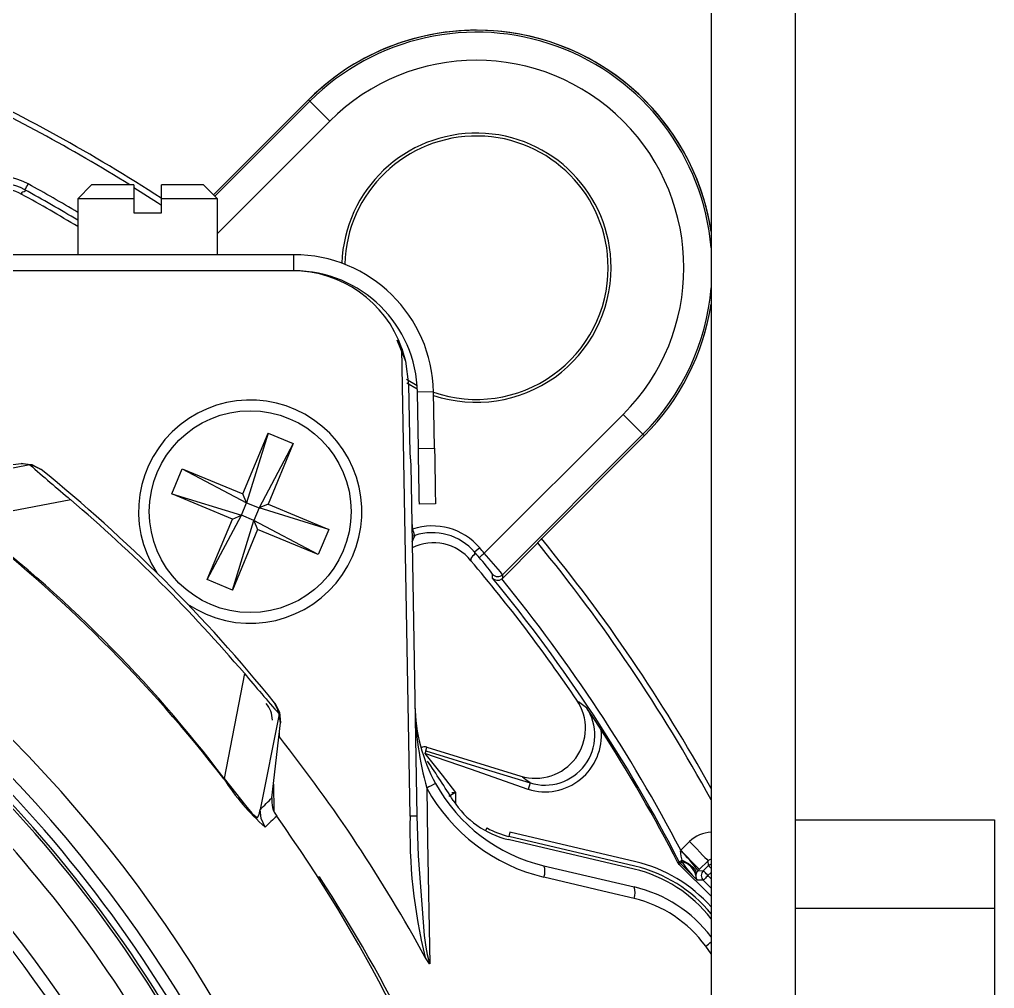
# Model space of a CAD drawing. Extents: x 6 to 134, y 1 to 99.
# Drawn here: x 130.998 to 133.181, y 46.849 to 49.02 of the extents above; entities that cross this region are included whole.
import ezdxf

# ---------------------------------------------------------------- set-up
doc = ezdxf.new("R2010")
doc.units = 0
doc.header["$MEASUREMENT"] = 0
doc.layers.add('OBJECT', color=7, linetype='CONTINUOUS')

msp = doc.modelspace()

# ---------------------------------------------------------------- linework, layer by layer
at = {"layer": 'OBJECT'}
for p, q in [((132.5466, 53.4695), (132.5466, 45.648)), ((132.7346, 53.4695), (132.7346, 44.4969)), ((131.6449, 48.8398), (131.4321, 48.627)), ((131.4351, 48.6239), (131.648, 48.8367)), ((131.648, 48.8367), (131.6449, 48.8398)), ((131.6925, 48.7922), (131.4409, 48.5405)), ((131.1594, 48.6492), (131.1284, 48.6182)), ((131.2536, 48.6492), (131.1594, 48.6492)), ((131.2536, 48.6492), (131.2536, 48.6182)), ((131.4099, 48.6492), (131.3156, 48.6492)), ((131.3156, 48.6182), (131.3156, 48.6492)), ((131.4409, 48.6182), (131.4099, 48.6492)), ((131.1284, 48.6182), (131.1284, 48.4929)), ((131.2536, 48.6182), (131.1284, 48.6182)), ((131.2536, 48.6182), (131.2536, 48.5867)), ((131.3156, 48.5867), (131.3156, 48.6182)), ((131.4409, 48.6182), (131.3156, 48.6182)), ((131.4409, 48.4929), (131.4409, 48.6182)), ((131.2536, 48.5867), (131.3156, 48.5867)), ((131.6119, 48.4929), (130.7064, 48.4929)), ((131.6119, 48.4569), (131.6119, 48.4929)), ((131.6089, 48.4569), (130.569, 48.4569)), ((131.6119, 48.4569), (131.6089, 48.4569)), ((131.8426, 48.3024), (131.8625, 48.2541)), ((131.8725, 47.2354), (131.8542, 48.283)), ((131.8641, 48.2139), (131.8882, 48.2003)), ((131.8649, 48.2057), (131.8886, 48.1928)), ((131.8688, 48.2022), (131.8719, 48.0481)), ((131.9249, 48.1854), (131.8889, 48.1848)), ((131.8911, 48.0589), (131.8889, 48.1848)), ((131.9271, 48.0595), (131.9249, 48.1854)), ((132.0386, 47.8243), (132.3495, 48.1352)), ((131.498, 47.9573), (131.5543, 48.0931)), ((131.5543, 48.0931), (131.5063, 47.9373)), ((131.5543, 48.0931), (131.6107, 48.0697)), ((132.394, 48.0907), (132.0795, 47.7762)), ((132.1664, 47.8569), (132.3971, 48.0876)), ((132.394, 48.0907), (132.3971, 48.0876)), ((131.6107, 48.0697), (131.5345, 47.9257)), ((131.6107, 48.0697), (131.5544, 47.9339)), ((131.8911, 48.0589), (131.9271, 48.0595)), ((131.0209, 48.0225), (130.8078, 47.98)), ((131.0209, 48.0225), (131.0015, 48.025)), ((131.3389, 47.9572), (131.3623, 48.0136)), ((131.3623, 48.0136), (131.5063, 47.9373)), ((131.3623, 48.0136), (131.498, 47.9573)), ((131.8738, 48.0215), (131.8875, 47.2356)), ((131.3389, 47.9572), (131.4946, 47.9092)), ((131.4747, 47.9009), (131.3389, 47.9572)), ((131.5063, 47.9373), (131.498, 47.9573)), ((131.1124, 47.9442), (130.8768, 47.8989)), ((131.4946, 47.9092), (131.5063, 47.9373)), ((131.5063, 47.9373), (131.5345, 47.9257)), ((131.5345, 47.9257), (131.5228, 47.8975)), ((131.5544, 47.9339), (131.5345, 47.9257)), ((131.6902, 47.8776), (131.5345, 47.9257)), ((131.5544, 47.9339), (131.6902, 47.8776)), ((131.9293, 47.9346), (131.8933, 47.9339)), ((131.4184, 47.7651), (131.4946, 47.9092)), ((131.4747, 47.9009), (131.4946, 47.9092)), ((131.5228, 47.8975), (131.4946, 47.9092)), ((131.4184, 47.7651), (131.4747, 47.9009)), ((131.4747, 47.7418), (131.5228, 47.8975)), ((131.6668, 47.8213), (131.5228, 47.8975)), ((131.5228, 47.8975), (131.531, 47.8776)), ((131.876, 47.893), (131.8781, 47.8783)), ((131.531, 47.8776), (131.4747, 47.7418)), ((131.6668, 47.8213), (131.531, 47.8776)), ((131.6902, 47.8776), (131.6668, 47.8213)), ((131.8763, 47.8781), (131.8781, 47.8783)), ((132.0283, 47.8364), (132.0169, 47.8266)), ((132.0791, 47.768), (132.1583, 47.8472)), ((132.1583, 47.8472), (132.1578, 47.8473)), ((132.0569, 47.7687), (132.0573, 47.7772)), ((132.0795, 47.7762), (132.0791, 47.768)), ((131.4747, 47.7418), (131.4184, 47.7651)), ((132.0791, 47.768), (132.0778, 47.7669)), ((131.5013, 47.5553), (131.4561, 47.3197)), ((131.5796, 47.4638), (131.5371, 47.2507)), ((131.563, 47.2767), (131.5821, 47.4444)), ((131.5821, 47.4444), (131.5796, 47.4638)), ((131.5795, 47.4212), (131.5796, 47.4128)), ((131.9075, 47.3816), (131.9101, 47.3901)), ((131.9101, 47.3901), (132.1203, 47.3253)), ((131.5665, 47.3073), (131.5676, 47.246)), ((131.9744, 47.2886), (131.9594, 47.2795)), ((131.9744, 47.2886), (131.9744, 47.2628)), ((131.5371, 47.2507), (131.5371, 47.2507)), ((132.7346, 47.2275), (133.1811, 47.2275)), ((133.1811, 47.2275), (133.1811, 47.0294)), ((132.0446, 47.209), (132.0413, 47.2028)), ((132.3739, 47.1168), (132.0921, 47.1832)), ((132.096, 47.1998), (132.0937, 47.1901)), ((132.3755, 47.1236), (132.0937, 47.1901)), ((132.3778, 47.1334), (132.096, 47.1998)), ((132.4784, 47.1593), (132.4984, 47.1785)), ((132.4783, 47.1579), (132.4784, 47.1593)), ((132.1721, 47.1244), (132.3739, 47.0768)), ((132.4751, 47.1274), (132.4724, 47.1312)), ((132.4778, 47.1294), (132.4751, 47.1274)), ((132.4751, 47.1274), (132.5466, 47.0559)), ((132.5153, 47.092), (132.4778, 47.1294)), ((132.4812, 47.1328), (132.4818, 47.1366)), ((132.5201, 47.1161), (132.5173, 47.1134)), ((132.5401, 47.1354), (132.5201, 47.1161)), ((132.5291, 47.1133), (132.5408, 47.1246)), ((132.5408, 47.1246), (132.5401, 47.1354)), ((131.6656, 47.0995), (131.6694, 47.0995)), ((132.513, 47.1067), (132.5122, 47.1028)), ((132.5173, 47.1134), (132.5291, 47.1133)), ((132.5466, 47.1094), (132.5395, 47.1025)), ((132.5395, 47.1025), (132.5466, 47.0954)), ((132.5289, 47.0919), (132.5153, 47.092)), ((132.5466, 47.0741), (132.5289, 47.0919)), ((132.7346, 47.0294), (133.1811, 47.0294)), ((133.1811, 47.0294), (133.1811, 46.4985)), ((132.5466, 46.9274), (132.5344, 46.9443)), ((131.9066, 46.918), (131.9062, 46.9192)), ((131.9069, 46.9179), (131.907, 46.9179))]:
    msp.add_line(p, q, dxfattribs=at)
at = {"layer": 'OBJECT', "flags": 128}
for points in [[(131.6925, 48.7922), (131.6839, 48.8008), (131.6756, 48.8091), (131.668, 48.8167), (131.6613, 48.8234), (131.6557, 48.829), (131.6516, 48.8331), (131.649, 48.8357), (131.648, 48.8367)], [(131.0101, 48.6382), (131.0102, 48.6353), (131.008, 48.634), (131.0043, 48.6327), (131.0024, 48.6311), (131.0032, 48.628)], [(131.2538, 48.6436), (131.3071, 48.6095), (131.3156, 48.604)], [(131.8542, 48.283), (131.8625, 48.2541), (131.8688, 48.2022)], [(132.3495, 48.1352), (132.3581, 48.1266), (132.3663, 48.1184), (132.374, 48.1107), (132.3807, 48.104), (132.3862, 48.0985), (132.3904, 48.0943), (132.393, 48.0917), (132.394, 48.0907)], [(131.8933, 47.9339), (131.8932, 47.9363), (131.8931, 47.9434), (131.8929, 47.955), (131.8926, 47.9705), (131.8923, 47.9895), (131.8919, 48.0111), (131.8915, 48.0345), (131.8911, 48.0589)], [(131.9271, 48.0595), (131.9275, 48.0352), (131.9279, 48.0117), (131.9283, 47.9901), (131.9286, 47.9712), (131.9289, 47.9556), (131.9291, 47.9441), (131.9292, 47.937), (131.9293, 47.9346)], [(131.8719, 48.0481), (131.8738, 48.0221), (131.8738, 48.0215)], [(130.8338, 48.0059), (130.9277, 48.0166), (131.0015, 48.025)], [(131.0015, 48.025), (131.0251, 48.023), (131.046, 48.0121)], [(131.8828, 47.8641), (131.8788, 47.8543), (131.8764, 47.8493)], [(131.8765, 47.8634), (131.8796, 47.8634), (131.8828, 47.8641)], [(131.8828, 47.8641), (131.8827, 47.8645), (131.8824, 47.8653), (131.8819, 47.8666), (131.8813, 47.8684), (131.8806, 47.8706), (131.8798, 47.873), (131.879, 47.8756), (131.8781, 47.8783)], [(132.0169, 47.8266), (132.0165, 47.8224), (132.015, 47.8198), (132.0123, 47.8174), (132.0099, 47.815), (132.0086, 47.8122), (132.0084, 47.8076)], [(132.0271, 47.8146), (132.0274, 47.8149), (132.0281, 47.8154), (132.0291, 47.8163), (132.0306, 47.8175), (132.0323, 47.819), (132.0342, 47.8207), (132.0364, 47.8225), (132.0386, 47.8243)], [(131.5692, 47.4889), (131.5801, 47.468), (131.5821, 47.4444)], [(132.2498, 47.4922), (132.2556, 47.4878), (132.2673, 47.479)], [(131.9075, 47.3816), (131.9074, 47.3815), (131.9073, 47.3812), (131.9072, 47.3806), (131.9069, 47.3799), (131.9067, 47.379), (131.9064, 47.3781), (131.906, 47.377), (131.9057, 47.3759)], [(131.9075, 47.3816), (132.0383, 47.3414), (132.1412, 47.3098)], [(131.9055, 47.3756), (131.9446, 47.3272), (131.9744, 47.2886)], [(132.1367, 47.2955), (132.0074, 47.3408), (131.9057, 47.3759)], [(131.4561, 47.3197), (131.4561, 47.3197), (131.4813, 47.2873), (131.5037, 47.2592), (131.5183, 47.2418), (131.5203, 47.2397), (131.5297, 47.2323), (131.5304, 47.2324), (131.5348, 47.2389), (131.5371, 47.2507), (131.5371, 47.2507)], [(132.1412, 47.3098), (132.1316, 47.3169), (132.1241, 47.3225)], [(131.9099, 47.2982), (131.9118, 47.1806), (131.9164, 46.9045)], [(132.1412, 47.3098), (132.1407, 47.3084), (132.1395, 47.3045), (132.1382, 47.3001), (132.1367, 47.2955)], [(131.9658, 47.2882), (131.9658, 47.2882), (131.9682, 47.2883), (131.9738, 47.2886), (131.9744, 47.2886)], [(131.548, 47.211), (131.5391, 47.2299), (131.5371, 47.2507)], [(131.8875, 47.2356), (131.8872, 47.2356), (131.8863, 47.2356), (131.885, 47.2356), (131.8831, 47.2355), (131.8808, 47.2355), (131.8782, 47.2355), (131.8754, 47.2354), (131.8725, 47.2354)], [(131.8875, 47.2356), (131.8902, 47.1462), (131.9041, 46.9679), (131.9078, 46.942), (131.9109, 46.9253), (131.9134, 46.9141), (131.9156, 46.9066), (131.9164, 46.9045)], [(132.4984, 47.1785), (132.5064, 47.1702), (132.5142, 47.1622), (132.5213, 47.1548), (132.5276, 47.1483), (132.5328, 47.1429), (132.5367, 47.1389), (132.5391, 47.1363), (132.5401, 47.1354)], [(132.4818, 47.1366), (132.4795, 47.1456), (132.4783, 47.1579)], [(132.4784, 47.1593), (132.4865, 47.1509), (132.4942, 47.1429), (132.5014, 47.1355), (132.5077, 47.129), (132.5128, 47.1236), (132.5167, 47.1196), (132.5192, 47.1171), (132.5201, 47.1161)], [(132.4724, 47.1312), (132.4728, 47.1315), (132.4745, 47.1327), (132.4751, 47.1332)], [(132.4751, 47.1332), (132.4752, 47.1332), (132.4756, 47.1334), (132.4762, 47.1337), (132.477, 47.1341), (132.4779, 47.1346), (132.4791, 47.1352), (132.4804, 47.1359), (132.4818, 47.1366)], [(132.4812, 47.1328), (132.4804, 47.1321), (132.4798, 47.1314), (132.4792, 47.1308), (132.4787, 47.1303), (132.4784, 47.13), (132.4781, 47.1297), (132.4779, 47.1295), (132.4778, 47.1294)], [(132.4818, 47.1366), (132.4956, 47.1293), (132.5059, 47.1214), (132.5119, 47.1136), (132.513, 47.1067)], [(132.5466, 47.1186), (132.5455, 47.1198), (132.5439, 47.1214), (132.5426, 47.1227), (132.5417, 47.1238), (132.5411, 47.1244), (132.5408, 47.1246)], [(132.374, 47.0512), (132.3167, 47.0647), (132.172, 47.099)], [(132.5395, 47.1025), (132.5374, 47.1004), (132.5355, 47.0985), (132.5336, 47.0966), (132.5321, 47.095), (132.5307, 47.0937), (132.5297, 47.0927), (132.5291, 47.0921), (132.5289, 47.0919)], [(132.5395, 47.1025), (132.5375, 47.1046), (132.5355, 47.1066), (132.5338, 47.1084), (132.5322, 47.11), (132.5309, 47.1114), (132.5299, 47.1124), (132.5293, 47.113), (132.5291, 47.1133)], [(131.9069, 46.9179), (131.9069, 46.9181), (131.9068, 46.9182), (131.9067, 46.9184), (131.9066, 46.9186), (131.9065, 46.9187), (131.9064, 46.9189), (131.9063, 46.919), (131.9062, 46.9192)], [(131.9164, 46.9045), (131.916, 46.9049), (131.907, 46.9179)]]:
    msp.add_lwpolyline(points, dxfattribs=at)
at = {"layer": 'OBJECT'}
msp.add_circle((131.5145, 47.9174), 0.226, dxfattribs=at)
for centre, radius, start, end in [((132.021, 48.4637), 0.5319, 90, 135), ((132.021, 48.4637), 0.5319, 8.7962, 135), ((132.021, 48.4637), 0.5319, 8.8029, 90), ((132.021, 48.4637), 0.5275, 4.8763, 135), ((132.021, 48.4637), 0.4645, 315, 135), ((129.2727, 45.4814), 3.744, 56.943, 65.2999), ((129.2727, 45.4814), 3.7315, 58.0954, 65.174), ((132.021, 48.4637), 0.3015, 0, 178.0792), ((132.021, 48.4637), 0.295, 0, 178.5135), ((130.9498, 48.5287), 0.1399, 61.1671, 142.117), ((130.9496, 48.5297), 0.1242, 60.8616, 142.4187), ((120.3709, 54.5113), 12.1526, 331.10019, 331.1709), ((129.2727, 45.4814), 3.6183, 59.1455, 61.1728), ((130.9492, 48.5299), 0.112, 61.1805, 180.0108), ((129.2727, 45.4814), 3.591, 58.8852, 61.1913), ((129.2727, 45.4814), 3.6033, 59.003, 61.1729), ((131.6119, 48.1799), 0.313, 1, 90), ((131.6089, 48.1969), 0.26, 19.3349, 90), ((131.6119, 48.1799), 0.277, 1, 90), ((132.021, 48.4637), 0.295, 250.9898, 0), ((132.021, 48.4637), 0.3015, 251.4421, 0), ((132.021, 48.4637), 0.5275, 315, 355.1237), ((132.021, 48.4637), 0.5319, 315, 351.2038), ((132.021, 48.4637), 0.5319, 315, 351.1971), ((128.8466, 45.2895), 3.0068, 19.7991, 86.1975), ((128.8466, 45.2895), 2.9472, 20.4368, 86.0663), ((131.5145, 47.9174), 0.25, 235.8544, 213.2801), ((133.906, 51.3019), 4.3679, 228.6603, 230.2393), ((130.9651, 47.8515), 0.1799, 63.2542, 71.9104), ((128.8466, 45.2895), 3.5, 38.9328, 51.0672), ((128.8466, 45.2895), 3.4902, 40.4808, 49.5192), ((128.8464, 45.2893), 3.3058, 37.8845, 52.1155), ((129.0923, 45.5352), 2.9617, 37.051, 52.949), ((131.922, 47.7455), 0.1399, 40.511, 108.2787), ((131.9217, 47.7446), 0.1257, 40.7334, 108.0508), ((131.9249, 47.7406), 0.1071, 38.7465, 116.5707), ((129.2727, 45.4814), 3.6248, 40.2672, 40.5172), ((132.3044, 47.7259), 0.1903, 136.4832, 140.3656), ((129.2727, 45.4814), 3.7315, 28.6721, 39.3474), ((129.2727, 45.4814), 3.744, 29.0209, 39.3836), ((129.2727, 45.4814), 3.6098, 40.2672, 40.5172), ((131.6003, 47.4393), 0.5684, 36.4812, 41.3278), ((131.4175, 47.2552), 0.8424, 38.2018, 42.501), ((129.2727, 45.4814), 3.591, 34.1088, 40.375), ((128.8466, 45.2895), 2.9217, 20.6331, 58.8549), ((132.0689, 47.7868), 0.015, 219.5269, 314.9769), ((128.8466, 45.2895), 2.9067, 20.6331, 58.5533), ((128.8466, 45.2895), 2.901, 20.2713, 58.3816), ((129.2727, 45.4814), 3.6033, 27.2839, 39.4045), ((132.0683, 47.7787), 0.0151, 221.0026, 308.7977), ((129.2727, 45.4814), 3.6183, 27.627, 39.1716), ((128.8466, 45.2895), 2.841, 20.7614, 53.9816), ((134.9996, 50.4692), 4.5529, 219.7929, 221.3076), ((131.504, 47.4497), 0.06, 1, 39.6233), ((131.4102, 47.4086), 0.1781, 18.0471, 26.7879), ((132.1533, 47.4323), 0.112, 252.8394, 34.1495), ((132.6158, 47.4946), 0.7327, 180.9151, 195.5416), ((132.2581, 47.4894), 0.375, 181.0008, 208.8593), ((132.1742, 47.4168), 0.1119, 252.8259, 33.7595), ((129.9519, 45.9121), 2.7957, 32.85, 34.0876), ((132.1742, 47.4168), 0.1269, 252.8368, 5.3496), ((129.2727, 45.4814), 3.5999, 27.2756, 32.7442), ((128.8466, 45.2895), 2.7223, 21.7629, 51.3353), ((128.8466, 45.2495), 3.4856, 28.6224, 38.3623), ((131.9057, 47.3757), 0.015, 72.88, 123.5065), ((128.8466, 45.2895), 2.6951, 22.6787, 50.6776), ((131.9057, 47.3757), 0.000167, 72.88, 213.7823), ((128.8466, 45.2895), 3.698, 32.3958, 34.025), ((131.5648, 47.1802), 0.1769, 127.9345, 128.1661), ((131.878, 47.5867), 0.5, 212.3347, 228.7097), ((132.0187, 47.1103), 0.2172, 114.2092, 120.088), ((132.2657, 47.4943), 0.4063, 208.8544, 256.6651), ((132.2581, 47.4894), 0.375, 208.8601, 256.74), ((128.614, 50.182), 4.1398, 314.9196, 315.4278), ((131.6226, 47.2699), 0.06, 173.4816, 215.5044), ((132.138, 47.3779), 0.2, 212.3958, 256.74), ((132.2444, 46.492), 1.001, 132.0663, 134.0829), ((128.8466, 45.2895), 3.35, 18.5143, 35.5044), ((133.0407, 47.2001), 1.1687, 178.2732, 193.9085), ((132.138, 47.3779), 0.193, 241.086, 256.74), ((128.8466, 45.2895), 2.5781, 23.8241, 47.5622), ((132.2585, 46.9262), 0.3194, 35.8728, 46.5105), ((132.1398, 47.1118), 0.0347, 338.2972, 21.2729), ((132.3036, 46.8185), 0.3065, 37.55, 76.74), ((132.3036, 46.8185), 0.3135, 39.1841, 76.74), ((132.3036, 46.8185), 0.3235, 41.3091, 76.74), ((132.4884, 47.14), 0.015, 207.2893, 224.9949), ((132.4744, 47.0947), 0.0387, 12.1052, 79.859), ((132.5512, 47.1138), 0.015, 107.9556, 133.9824), ((128.8466, 45.2895), 2.5186, 24.1756, 45.7698), ((128.8466, 45.2495), 3.375, 19.0016, 33.2401), ((132.5288, 47.1013), 0.0166, 133.6978, 161.3891), ((132.5395, 47.1025), 0.015, 134.0208, 224.9792), ((132.3421, 47.064), 0.0343, 338.1097, 22.0409), ((132.3069, 46.7837), 0.3007, 37.132, 77.1172), ((132.31, 46.7814), 0.2772, 35.9735, 76.6695), ((132.3401, 47.2063), 0.3262, 306.5574, 309.2854)]:
    msp.add_arc(centre, radius, start, end, dxfattribs=at)
for centre, major_axis, ratio, start_param, end_param in [((132.5505, 47.1246), (-0.0052, 0.0748), 0.999741, 6.265044, 6.981189), ((132.5505, 47.1246), (-0.001, 0.015), 0.99767, 0.19132, 0.698004), ((132.5259, 47.1026), (-0.0519, 0.0523), 0.20355, 0.769922, 1.571551), ((132.5259, 47.1026), (0.0062, 0.014), 0.879711, 1.928267, 2.729895)]:
    msp.add_ellipse(centre, major_axis=major_axis, ratio=ratio, start_param=start_param, end_param=end_param, dxfattribs=at)

doc.saveas('drawing.dxf')
